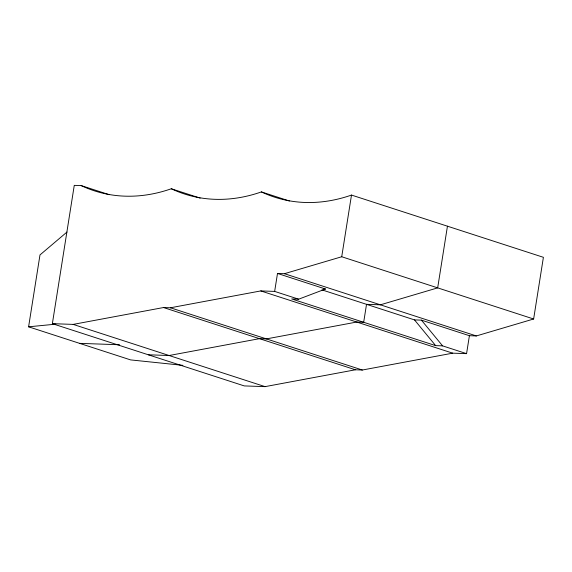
<?xml version="1.0" encoding="UTF-8"?>
<svg xmlns="http://www.w3.org/2000/svg" width="572" height="572" viewBox="0 0 572 572"><rect width="100%" height="100%" fill="white"/><g stroke="black" fill="none" stroke-linecap="round" stroke-linejoin="round"><path stroke-width="0.86" d="M182.904 365.351L130.609 359.902L28.6 326.812L39.983 254.926L66.995 232.039M469.412 335.7L466.566 353.646L452.702 353.167L362.348 370.02L355.419 369.784L265.065 386.636L244.273 385.914L52.367 323.666L74.267 185.364L81.203 185.6A198.434 147.397 -72 0 0 171.3 188.76A198.434 147.397 -72 0 0 261.397 191.913A198.434 147.397 -72 0 0 351.494 195.066L543.4 257.314L533.633 318.997L476.34 335.943L469.412 335.7L421.428 320.141L414.5 319.898L321.914 289.861M277.499 273.452L325.475 289.017L298.648 299.185L274.653 291.405L277.499 273.452L284.427 273.695L476.34 335.943M284.427 273.695L341.72 256.749L351.494 195.066M447.447 226.19L437.673 287.873L380.387 304.819L366.523 304.333L363.678 322.286L356.749 322.043L266.395 338.903L259.466 338.66L169.112 355.519L148.32 354.79M52.367 323.666L73.159 324.395L163.513 307.536L170.442 307.779L260.796 290.919L274.653 291.405M28.6 326.812L55.706 324.167M323.745 288.953L325.475 289.017M298.648 299.185L291.713 298.942L435.649 345.624L442.578 345.867L466.566 353.646M79.601 343.357L119.555 344.759M261.397 191.913L289.418 201.001M171.3 188.76L200.171 198.119M341.72 256.749L533.633 318.997M81.203 185.6L109.223 194.695M260.796 290.919L452.702 353.167M170.442 307.779L362.348 370.02M163.513 307.536L355.419 369.784M73.159 324.395L265.065 386.636M421.428 320.141L442.578 345.867M414.5 319.898L435.649 345.624"/></g></svg>
